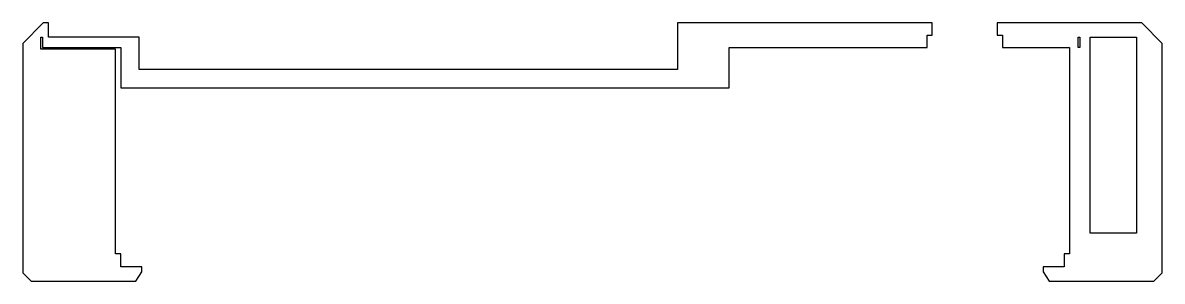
# Model space of a CAD drawing. Extents: x 0 to 110, y 0 to 25.
import ezdxf

# ---------------------------------------------------------------- set-up
doc = ezdxf.new("R2010")
doc.units = 0
doc.layers.get('0').update_dxf_attribs({"linetype": 'CONTINUOUS'})

msp = doc.modelspace()

# ---------------------------------------------------------------- linework, layer by layer
for points in [[(11.55, 0.91), (11.55, 1.4), (9.5, 1.4), (9.5, 2.65), (9, 2.65), (9, 22.45), (1.75, 22.45), (1.75, 23.6), (1.9, 23.6), (1.9, 22.6), (9.5, 22.6), (9.5, 18.7), (68.5, 18.7), (68.5, 22.6), (87.7, 22.6), (87.7, 23.8), (88.2, 23.8), (88.2, 25), (63.5, 25), (63.5, 20.5), (11.3, 20.5), (11.3, 23.6), (2.5, 23.6), (2.5, 25), (1.9916, 25), (0.000988, 23.0109), (0.000988, 0.8), (0.799765, 0), (10.9683, 0)], [(110.499, 0.8), (110.499, 23.0109), (108.508, 25), (94.5, 25), (94.5, 23.8), (95, 23.8), (95, 22.6), (101.5, 22.6), (101.5, 2.65), (101, 2.65), (101, 1.4), (98.95, 1.4), (98.95, 0.91), (99.5317, 0), (109.7, 0)], [(102.35, 22.6), (102.35, 23.6), (102.5, 23.6), (102.5, 22.6)], [(103.5, 4.65), (103.5, 23.6), (108, 23.6), (108, 4.65)]]:
    msp.add_lwpolyline(points, close=True)

doc.saveas('drawing.dxf')
